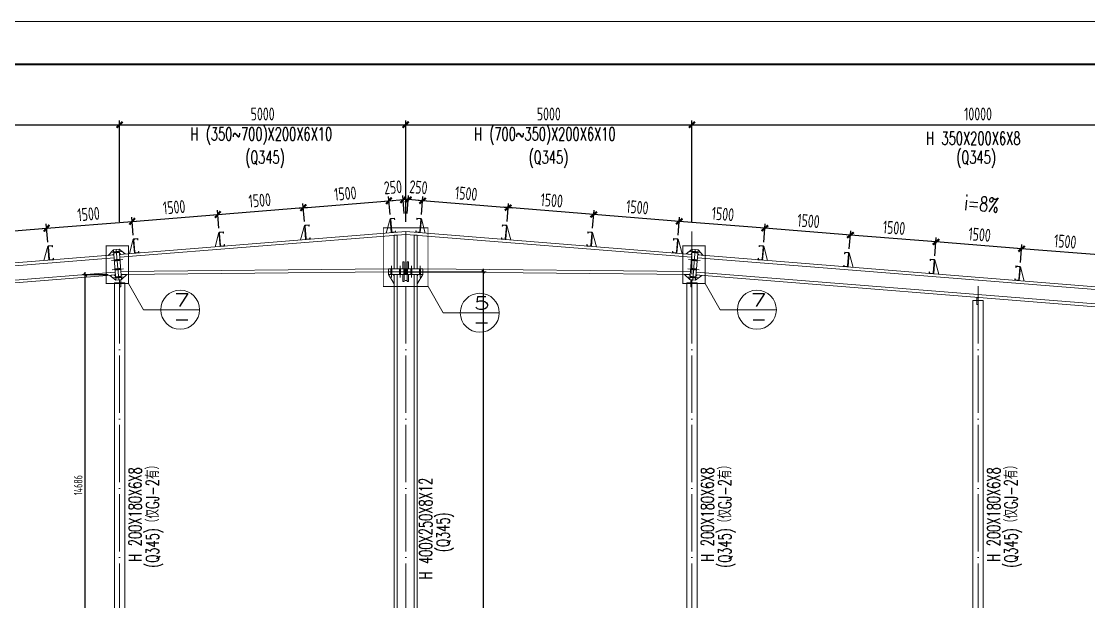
# Model space of a CAD drawing. Header units: millimetres. Extents: x 19781 to 898973, y -947928 to -267362.
# Drawn here: x 467785 to 505082, y -458204 to -437940 of the extents above; entities that cross this region are included whole.
import ezdxf

# ---------------------------------------------------------------- set-up
doc = ezdxf.new("R2010")
doc.units = ezdxf.units.MM
doc.header["$LTSCALE"] = 100
doc.header["$PDSIZE"] = -5
doc.linetypes.add('DOTE', pattern=[2.42, 2, -0.2, 0.02, -0.2])
doc.layers.get('0').update_dxf_attribs({"lineweight": 18})
doc.layers.get('Defpoints').update_dxf_attribs({"lineweight": 18})
for name, color, linetype, lineweight in [('11', 3, 'Continuous', 18), ('114', 2, 'Continuous', 18), ('14', 2, 'Continuous', 18), ('BORDER', 7, 'Continuous', 18), ('DIM', 3, 'Continuous', 18), ('DIM_IDEN', 3, 'Continuous', 18), ('DIM_SYMB', 3, 'Continuous', 18), ('DOTE', 1, 'DOTE', 18), ('J', 4, 'Continuous', 18), ('JC', 7, 'Continuous', 18), ('PUB_TEXT', 7, 'Continuous', 18)]:
    doc.layers.add(name, color=color, linetype=linetype, lineweight=lineweight)
doc.styles.add('_TCH_DIM', font='simplex.shx', dxfattribs={"bigfont": 'gbcbig.shx'})
doc.styles.add('_TCH_LABEL', font='complex.shx', dxfattribs={"bigfont": 'gbcbig.shx'})
doc.styles.add('HZ1', font='txt.shx', dxfattribs={"bigfont": 'hztxt.shx'})
doc.styles.add('TSSD_REIN', font='tssdeng.shx', dxfattribs={"width": 0.7, "bigfont": 'hztxt.shx'})
doc.dimstyles.new('TSSD_100_100', dxfattribs={"dimtxt": 300, "dimasz": 100, "dimexe": 100, "dimexo": 250, "dimgap": 100, "dimtad": 1, "dimdec": 0, "dimzin": 0, "dimdsep": 46, "dimtxsty": 'TSSD_REIN', "dimblk": 'ARCHTICK', "dimcen": 0, "dimdle": 100, "dimclrt": 7, "dimadec": 0, "dimazin": 0, "dimtfac": 1, "dimtdec": 0, "dimtix": 1, "dimtmove": 2, "dimatfit": 3, "dimfxl": 1, "dimtolj": 1, "dimtzin": 0, "dimarcsym": 0})

# ---------------------------------------------------------------- blocks, each defined once
blk = doc.blocks.new('_ArchTick_0')
at = {"color": 0, "linetype": 'ByBlock'}
blk.add_lwpolyline([(-0.71, -0.71, 0.5, 0.5, 0), (0.71, 0.71, 0.5, 0.5, 0)], format="xyseb", dxfattribs=at)
blk = doc.blocks.new('*X7')
at = {"layer": 'DIM', "color": 0, "lineweight": -2, "ltscale": 100, "transparency": 16777216}
for p, q in [((451067, -441549), (471367, -441549)), ((451217, -444937), (451217, -441399)), ((471217, -444937), (471217, -441399))]:
    blk.add_line(p, q, dxfattribs=at)
at = {"layer": 'DIM', "color": 0, "lineweight": -2, "ltscale": 100, "transparency": 16777216, "xscale": 150, "yscale": 150, "zscale": 150, "rotation": 180}
blk.add_blockref('_ArchTick_0', (451217, -441549), dxfattribs=at)
at = {"layer": 'DIM', "color": 0, "lineweight": -2, "ltscale": 100, "transparency": 16777216, "xscale": 150, "yscale": 150, "zscale": 150}
blk.add_blockref('_ArchTick_0', (471217, -441549), dxfattribs=at)
at = {"layer": 'DIM', "color": 7, "ltscale": 100, "transparency": 16777216, "insert": (461217, -441174), "char_height": 450, "width": 4095, "attachment_point": 5, "style": 'TSSD_REIN'}
blk.add_mtext('10000', dxfattribs=at)
blk = doc.blocks.new('_ARCHTICK')
at = {"color": 0, "linetype": 'ByBlock', "const_width": 0.5}
blk.add_lwpolyline([(-0.5, -0.5), (0.5, 0.5)], dxfattribs=at)
blk = doc.blocks.new('*X8')
at = {"layer": 'DIM', "color": 0, "lineweight": -2, "ltscale": 100, "transparency": 16777216}
for p, q in [((471067, -441549), (481367, -441549)), ((471217, -444937), (471217, -441399)), ((481217, -444937), (481217, -441399))]:
    blk.add_line(p, q, dxfattribs=at)
at = {"layer": 'DIM', "color": 0, "lineweight": -2, "ltscale": 100, "transparency": 16777216, "xscale": 150, "yscale": 150, "zscale": 150, "rotation": 180}
blk.add_blockref('_ArchTick_0', (471217, -441549), dxfattribs=at)
at = {"layer": 'DIM', "color": 0, "lineweight": -2, "ltscale": 100, "transparency": 16777216, "xscale": 150, "yscale": 150, "zscale": 150}
blk.add_blockref('_ArchTick_0', (481217, -441549), dxfattribs=at)
at = {"layer": 'DIM', "color": 7, "ltscale": 100, "transparency": 16777216, "insert": (476217, -441174), "char_height": 450, "width": 3330, "attachment_point": 5, "style": 'TSSD_REIN'}
blk.add_mtext('5000', dxfattribs=at)
blk = doc.blocks.new('*X9')
at = {"layer": 'DIM', "color": 0, "lineweight": -2, "ltscale": 100, "transparency": 16777216}
for p, q in [((481067, -441549), (491367, -441549)), ((481217, -444937), (481217, -441399)), ((491217, -444937), (491217, -441399))]:
    blk.add_line(p, q, dxfattribs=at)
at = {"layer": 'DIM', "color": 0, "lineweight": -2, "ltscale": 100, "transparency": 16777216, "xscale": 150, "yscale": 150, "zscale": 150, "rotation": 180}
blk.add_blockref('_ArchTick_0', (481217, -441549), dxfattribs=at)
at = {"layer": 'DIM', "color": 0, "lineweight": -2, "ltscale": 100, "transparency": 16777216, "xscale": 150, "yscale": 150, "zscale": 150}
blk.add_blockref('_ArchTick_0', (491217, -441549), dxfattribs=at)
at = {"layer": 'DIM', "color": 7, "ltscale": 100, "transparency": 16777216, "insert": (486217, -441174), "char_height": 450, "width": 3330, "attachment_point": 5, "style": 'TSSD_REIN'}
blk.add_mtext('5000', dxfattribs=at)
blk = doc.blocks.new('*X10')
at = {"layer": 'DIM', "color": 0, "lineweight": -2, "ltscale": 100, "transparency": 16777216}
for p, q in [((491067, -441549), (511367, -441549)), ((491217, -444937), (491217, -441399)), ((511217, -444937), (511217, -441399))]:
    blk.add_line(p, q, dxfattribs=at)
at = {"layer": 'DIM', "color": 0, "lineweight": -2, "ltscale": 100, "transparency": 16777216, "xscale": 150, "yscale": 150, "zscale": 150, "rotation": 180}
blk.add_blockref('_ArchTick_0', (491217, -441549), dxfattribs=at)
at = {"layer": 'DIM', "color": 0, "lineweight": -2, "ltscale": 100, "transparency": 16777216, "xscale": 150, "yscale": 150, "zscale": 150}
blk.add_blockref('_ArchTick_0', (511217, -441549), dxfattribs=at)
at = {"layer": 'DIM', "color": 7, "ltscale": 100, "transparency": 16777216, "insert": (501217, -441174), "char_height": 450, "width": 4095, "attachment_point": 5, "style": 'TSSD_REIN'}
blk.add_mtext('10000', dxfattribs=at)
blk = doc.blocks.new('A$C006D4F7D')
for p, q in [((54, 200), (0, 0)), ((54, 200), (58, 200)), ((70, 6), (54, 200)), ((74, 6), (58, 205))]:
    blk.add_line(p, q)
at = {"layer": 'J'}
blk.add_lwpolyline([(128, 24), (128, 30), (132, 31), (134, 11), (74, 6), (58, 205), (118, 210), (119, 190), (115, 190), (115, 196, 0.414214), (104, 205), (72, 202, 0.414214), (63, 192), (77, 20, 0.414214), (87, 11), (119, 14, 0.414214)], format="xyb", close=True, dxfattribs=at)
blk = doc.blocks.new('*X15')
at = {"layer": 'DIM', "color": 0, "lineweight": -2, "ltscale": 100, "transparency": 16777216}
for p, q in [((480480, -444219), (481278, -444155)), ((480668, -444689), (480618, -444057)), ((481167, -444649), (481116, -444017))]:
    blk.add_line(p, q, dxfattribs=at)
at = {"layer": 'DIM', "color": 0, "lineweight": -2, "ltscale": 100, "transparency": 16777216, "xscale": 150, "yscale": 150, "zscale": 150}
for p, rotation in [((480630, -444207), 184.5739198699691), ((481128, -444167), 4.573919869969103)]:
    blk.add_blockref('_ArchTick_0', p, dxfattribs=dict(at, rotation=rotation))
at = {"layer": 'DIM', "color": 7, "ltscale": 100, "transparency": 16777216, "insert": (480771, -443735), "char_height": 450, "width": 2430, "attachment_point": 5, "rotation": 4.5739, "style": 'TSSD_REIN'}
blk.add_mtext('250', dxfattribs=at)
blk = doc.blocks.new('*X16')
at = {"layer": 'DIM', "color": 0, "lineweight": -2, "ltscale": 100, "transparency": 16777216}
for p, q in [((477490, -444458), (480779, -444195)), ((480668, -444689), (480618, -444057)), ((477678, -444928), (477627, -444297))]:
    blk.add_line(p, q, dxfattribs=at)
at = {"layer": 'DIM', "color": 0, "lineweight": -2, "ltscale": 100, "transparency": 16777216, "xscale": 150, "yscale": 150, "zscale": 150}
for p, rotation in [((480630, -444207), 4.573919869966801), ((477639, -444446), 184.5739198699668)]:
    blk.add_blockref('_ArchTick_0', p, dxfattribs=dict(at, rotation=rotation))
at = {"layer": 'DIM', "color": 7, "ltscale": 100, "transparency": 16777216, "insert": (479105, -443953), "char_height": 450, "width": 3195, "attachment_point": 5, "rotation": 4.5739, "style": 'TSSD_REIN'}
blk.add_mtext('1500', dxfattribs=at)
blk = doc.blocks.new('*X17')
at = {"layer": 'DIM', "color": 0, "lineweight": -2, "ltscale": 100, "transparency": 16777216}
for p, q in [((474499, -444697), (477789, -444434)), ((474687, -445167), (474637, -444536)), ((477678, -444928), (477627, -444297))]:
    blk.add_line(p, q, dxfattribs=at)
at = {"layer": 'DIM', "color": 0, "lineweight": -2, "ltscale": 100, "transparency": 16777216, "xscale": 150, "yscale": 150, "zscale": 150}
for p, rotation in [((474649, -444685), 184.5739198699674), ((477639, -444446), 4.573919869967372)]:
    blk.add_blockref('_ArchTick_0', p, dxfattribs=dict(at, rotation=rotation))
at = {"layer": 'DIM', "color": 7, "ltscale": 100, "transparency": 16777216, "insert": (476114, -444192), "char_height": 450, "width": 3195, "attachment_point": 5, "rotation": 4.5739, "style": 'TSSD_REIN'}
blk.add_mtext('1500', dxfattribs=at)
blk = doc.blocks.new('*X18')
at = {"layer": 'DIM', "color": 0, "lineweight": -2, "ltscale": 100, "transparency": 16777216}
for p, q in [((474687, -445167), (474637, -444536)), ((471509, -444937), (474798, -444673)), ((471697, -445406), (471646, -444775))]:
    blk.add_line(p, q, dxfattribs=at)
at = {"layer": 'DIM', "color": 0, "lineweight": -2, "ltscale": 100, "transparency": 16777216, "xscale": 150, "yscale": 150, "zscale": 150}
for p, rotation in [((474649, -444685), 4.573919869965019), ((471658, -444925), 184.573919869965)]:
    blk.add_blockref('_ArchTick_0', p, dxfattribs=dict(at, rotation=rotation))
at = {"layer": 'DIM', "color": 7, "ltscale": 100, "transparency": 16777216, "insert": (473124, -444431), "char_height": 450, "width": 3195, "attachment_point": 5, "rotation": 4.5739, "style": 'TSSD_REIN'}
blk.add_mtext('1500', dxfattribs=at)
blk = doc.blocks.new('*X19')
at = {"layer": 'DIM', "color": 0, "lineweight": -2, "ltscale": 100, "transparency": 16777216}
for p, q in [((468518, -445176), (471808, -444913)), ((471697, -445406), (471646, -444775)), ((468707, -445646), (468656, -445014))]:
    blk.add_line(p, q, dxfattribs=at)
at = {"layer": 'DIM', "color": 0, "lineweight": -2, "ltscale": 100, "transparency": 16777216, "xscale": 150, "yscale": 150, "zscale": 150}
for p, rotation in [((471658, -444925), 4.573919869966304), ((468668, -445164), 184.5739198699663)]:
    blk.add_blockref('_ArchTick_0', p, dxfattribs=dict(at, rotation=rotation))
at = {"layer": 'DIM', "color": 7, "ltscale": 100, "transparency": 16777216, "insert": (470133, -444670), "char_height": 450, "width": 3195, "attachment_point": 5, "rotation": 4.5739, "style": 'TSSD_REIN'}
blk.add_mtext('1500', dxfattribs=at)
blk = doc.blocks.new('*X20')
at = {"layer": 'DIM', "color": 0, "lineweight": -2, "ltscale": 100, "transparency": 16777216}
for p, q in [((465528, -445415), (468818, -445152)), ((465716, -445885), (465666, -445254)), ((468707, -445646), (468656, -445014))]:
    blk.add_line(p, q, dxfattribs=at)
at = {"layer": 'DIM', "color": 0, "lineweight": -2, "ltscale": 100, "transparency": 16777216, "xscale": 150, "yscale": 150, "zscale": 150}
for p, rotation in [((465678, -445403), 184.5739198699662), ((468668, -445164), 4.573919869966227)]:
    blk.add_blockref('_ArchTick_0', p, dxfattribs=dict(at, rotation=rotation))
at = {"layer": 'DIM', "color": 7, "ltscale": 100, "transparency": 16777216, "insert": (467143, -444910), "char_height": 450, "width": 3195, "attachment_point": 5, "rotation": 4.5739, "style": 'TSSD_REIN'}
blk.add_mtext('1500', dxfattribs=at)
blk = doc.blocks.new('*X29')
at = {"layer": 'DIM', "color": 0, "lineweight": -2, "ltscale": 100, "transparency": 16777216}
for p, q in [((481954, -444219), (481157, -444155)), ((481268, -444649), (481318, -444017)), ((481766, -444689), (481817, -444057))]:
    blk.add_line(p, q, dxfattribs=at)
at = {"layer": 'DIM', "color": 0, "lineweight": -2, "ltscale": 100, "transparency": 16777216, "xscale": 150, "yscale": 150, "zscale": 150}
for p, rotation in [((481306, -444167), 175.4260801300309), ((481805, -444207), 355.4260801300309)]:
    blk.add_blockref('_ArchTick_0', p, dxfattribs=dict(at, rotation=rotation))
at = {"layer": 'DIM', "color": 7, "ltscale": 100, "transparency": 16777216, "insert": (481663, -443735), "char_height": 450, "width": 2430, "attachment_point": 5, "rotation": 355.4261, "style": 'TSSD_REIN'}
blk.add_mtext('250', dxfattribs=at)
blk = doc.blocks.new('*X30')
at = {"layer": 'DIM', "color": 0, "lineweight": -2, "ltscale": 100, "transparency": 16777216}
for p, q in [((484945, -444458), (481655, -444195)), ((481766, -444689), (481817, -444057)), ((484757, -444928), (484807, -444297))]:
    blk.add_line(p, q, dxfattribs=at)
at = {"layer": 'DIM', "color": 0, "lineweight": -2, "ltscale": 100, "transparency": 16777216, "xscale": 150, "yscale": 150, "zscale": 150}
for p, rotation in [((481805, -444207), 175.4260801300332), ((484795, -444446), 355.4260801300332)]:
    blk.add_blockref('_ArchTick_0', p, dxfattribs=dict(at, rotation=rotation))
at = {"layer": 'DIM', "color": 7, "ltscale": 100, "transparency": 16777216, "insert": (483330, -443953), "char_height": 450, "width": 3195, "attachment_point": 5, "rotation": 355.4261, "style": 'TSSD_REIN'}
blk.add_mtext('1500', dxfattribs=at)
blk = doc.blocks.new('*X31')
at = {"layer": 'DIM', "color": 0, "lineweight": -2, "ltscale": 100, "transparency": 16777216}
for p, q in [((487935, -444697), (484646, -444434)), ((484757, -444928), (484807, -444297)), ((487747, -445167), (487797, -444536))]:
    blk.add_line(p, q, dxfattribs=at)
at = {"layer": 'DIM', "color": 0, "lineweight": -2, "ltscale": 100, "transparency": 16777216, "xscale": 150, "yscale": 150, "zscale": 150}
for p, rotation in [((484795, -444446), 175.4260801300326), ((487786, -444685), 355.4260801300326)]:
    blk.add_blockref('_ArchTick_0', p, dxfattribs=dict(at, rotation=rotation))
at = {"layer": 'DIM', "color": 7, "ltscale": 100, "transparency": 16777216, "insert": (486320, -444192), "char_height": 450, "width": 3195, "attachment_point": 5, "rotation": 355.4261, "style": 'TSSD_REIN'}
blk.add_mtext('1500', dxfattribs=at)
blk = doc.blocks.new('*X32')
at = {"layer": 'DIM', "color": 0, "lineweight": -2, "ltscale": 100, "transparency": 16777216}
for p, q in [((487747, -445167), (487797, -444536)), ((490925, -444937), (487636, -444673)), ((490737, -445406), (490788, -444775))]:
    blk.add_line(p, q, dxfattribs=at)
at = {"layer": 'DIM', "color": 0, "lineweight": -2, "ltscale": 100, "transparency": 16777216, "xscale": 150, "yscale": 150, "zscale": 150}
for p, rotation in [((487786, -444685), 175.426080130035), ((490776, -444925), 355.426080130035)]:
    blk.add_blockref('_ArchTick_0', p, dxfattribs=dict(at, rotation=rotation))
at = {"layer": 'DIM', "color": 7, "ltscale": 100, "transparency": 16777216, "insert": (489311, -444431), "char_height": 450, "width": 3195, "attachment_point": 5, "rotation": 355.4261, "style": 'TSSD_REIN'}
blk.add_mtext('1500', dxfattribs=at)
blk = doc.blocks.new('*X33')
at = {"layer": 'DIM', "color": 0, "lineweight": -2, "ltscale": 100, "transparency": 16777216}
for p, q in [((493916, -445176), (490626, -444913)), ((490737, -445406), (490788, -444775)), ((493728, -445646), (493778, -445014))]:
    blk.add_line(p, q, dxfattribs=at)
at = {"layer": 'DIM', "color": 0, "lineweight": -2, "ltscale": 100, "transparency": 16777216, "xscale": 150, "yscale": 150, "zscale": 150}
for p, rotation in [((490776, -444925), 175.4260801300337), ((493766, -445164), 355.4260801300337)]:
    blk.add_blockref('_ArchTick_0', p, dxfattribs=dict(at, rotation=rotation))
at = {"layer": 'DIM', "color": 7, "ltscale": 100, "transparency": 16777216, "insert": (492301, -444670), "char_height": 450, "width": 3195, "attachment_point": 5, "rotation": 355.4261, "style": 'TSSD_REIN'}
blk.add_mtext('1500', dxfattribs=at)
blk = doc.blocks.new('*X34')
at = {"layer": 'DIM', "color": 0, "lineweight": -2, "ltscale": 100, "transparency": 16777216}
for p, q in [((496906, -445415), (493617, -445152)), ((493728, -445646), (493778, -445014)), ((496718, -445885), (496769, -445254))]:
    blk.add_line(p, q, dxfattribs=at)
at = {"layer": 'DIM', "color": 0, "lineweight": -2, "ltscale": 100, "transparency": 16777216, "xscale": 150, "yscale": 150, "zscale": 150}
for p, rotation in [((493766, -445164), 175.4260801300338), ((496757, -445403), 355.4260801300338)]:
    blk.add_blockref('_ArchTick_0', p, dxfattribs=dict(at, rotation=rotation))
at = {"layer": 'DIM', "color": 7, "ltscale": 100, "transparency": 16777216, "insert": (495292, -444910), "char_height": 450, "width": 3195, "attachment_point": 5, "rotation": 355.4261, "style": 'TSSD_REIN'}
blk.add_mtext('1500', dxfattribs=at)
blk = doc.blocks.new('*X35')
at = {"layer": 'DIM', "color": 0, "lineweight": -2, "ltscale": 100, "transparency": 16777216}
for p, q in [((496718, -445885), (496769, -445254)), ((499897, -445654), (496607, -445391)), ((499709, -446124), (499759, -445493))]:
    blk.add_line(p, q, dxfattribs=at)
at = {"layer": 'DIM', "color": 0, "lineweight": -2, "ltscale": 100, "transparency": 16777216, "xscale": 150, "yscale": 150, "zscale": 150}
for p, rotation in [((496757, -445403), 175.4260801300337), ((499747, -445642), 355.4260801300337)]:
    blk.add_blockref('_ArchTick_0', p, dxfattribs=dict(at, rotation=rotation))
at = {"layer": 'DIM', "color": 7, "ltscale": 100, "transparency": 16777216, "insert": (498282, -445149), "char_height": 450, "width": 3195, "attachment_point": 5, "rotation": 355.4261, "style": 'TSSD_REIN'}
blk.add_mtext('1500', dxfattribs=at)
blk = doc.blocks.new('*X36')
at = {"layer": 'DIM', "color": 0, "lineweight": -2, "ltscale": 100, "transparency": 16777216}
for p, q in [((502887, -445893), (499598, -445630)), ((499709, -446124), (499759, -445493)), ((502699, -446363), (502750, -445732))]:
    blk.add_line(p, q, dxfattribs=at)
at = {"layer": 'DIM', "color": 0, "lineweight": -2, "ltscale": 100, "transparency": 16777216, "xscale": 150, "yscale": 150, "zscale": 150}
for p, rotation in [((499747, -445642), 175.4260801300338), ((502738, -445882), 355.4260801300338)]:
    blk.add_blockref('_ArchTick_0', p, dxfattribs=dict(at, rotation=rotation))
at = {"layer": 'DIM', "color": 7, "ltscale": 100, "transparency": 16777216, "insert": (501272, -445388), "char_height": 450, "width": 3195, "attachment_point": 5, "rotation": 355.4261, "style": 'TSSD_REIN'}
blk.add_mtext('1500', dxfattribs=at)
blk = doc.blocks.new('*X37')
at = {"layer": 'DIM', "color": 0, "lineweight": -2, "ltscale": 100, "transparency": 16777216}
for p, q in [((505878, -446133), (502588, -445870)), ((502699, -446363), (502750, -445732)), ((505690, -446603), (505740, -445971))]:
    blk.add_line(p, q, dxfattribs=at)
at = {"layer": 'DIM', "color": 0, "lineweight": -2, "ltscale": 100, "transparency": 16777216, "xscale": 150, "yscale": 150, "zscale": 150}
for p, rotation in [((502738, -445882), 175.4260801300339), ((505728, -446121), 355.4260801300339)]:
    blk.add_blockref('_ArchTick_0', p, dxfattribs=dict(at, rotation=rotation))
at = {"layer": 'DIM', "color": 7, "ltscale": 100, "transparency": 16777216, "insert": (504263, -445627), "char_height": 450, "width": 3195, "attachment_point": 5, "rotation": 355.4261, "style": 'TSSD_REIN'}
blk.add_mtext('1500', dxfattribs=at)
blk = doc.blocks.new('*D1956')
at = {"layer": 'Defpoints', "color": 0, "ltscale": 100, "transparency": 16777216}
for p in [(480917, -446682), (481217, -472480), (483928, -472480)]:
    blk.add_point(p, dxfattribs=at)
at = {"layer": 'DIM', "color": 0, "linetype": 'Continuous', "lineweight": -2, "ltscale": 100, "transparency": 16777216}
for p, q in [((481167, -446682), (484028, -446682)), ((483928, -446582), (483928, -472580)), ((481467, -472480), (484028, -472480))]:
    blk.add_line(p, q, dxfattribs=at)
at = {"layer": 'DIM', "color": 0, "lineweight": -2, "ltscale": 100, "transparency": 16777216, "xscale": 100, "yscale": 100, "zscale": 100}
for p, rotation in [((483928, -446682), 90), ((483928, -472480), 270)]:
    blk.add_blockref('_ARCHTICK', p, dxfattribs=dict(at, rotation=rotation))
at = {"layer": 'DIM', "color": 7, "ltscale": 100, "transparency": 16777216, "insert": (483678, -459581), "char_height": 300, "attachment_point": 5, "rotation": 90, "style": 'TSSD_REIN'}
blk.add_mtext('\\A1;25797', dxfattribs=at)
blk = doc.blocks.new('*D1960')
at = {"layer": 'Defpoints', "color": 0, "ltscale": 100, "transparency": 16777216}
for p in [(470020, -446793), (471074, -446793), (471217, -461480)]:
    blk.add_point(p, dxfattribs=at)
at = {"layer": 'JC', "color": 0, "linetype": 'Continuous', "lineweight": -2, "ltscale": 100, "transparency": 16777216}
for p, q in [((470824, -446793), (469920, -446793)), ((470020, -461580), (470020, -446693)), ((470967, -461480), (469920, -461480))]:
    blk.add_line(p, q, dxfattribs=at)
at = {"layer": 'JC', "color": 0, "lineweight": -2, "ltscale": 100, "transparency": 16777216, "xscale": 100, "yscale": 100, "zscale": 100}
for p, rotation in [((470020, -446793), 90), ((470020, -461480), 270)]:
    blk.add_blockref('_ARCHTICK', p, dxfattribs=dict(at, rotation=rotation))
at = {"layer": 'JC', "color": 7, "ltscale": 100, "transparency": 16777216, "insert": (469770, -454136), "char_height": 300, "attachment_point": 5, "rotation": 90, "style": 'TSSD_REIN'}
blk.add_mtext('\\A1;14686', dxfattribs=at)

msp = doc.modelspace()

# ---------------------------------------------------------------- linework, layer by layer
at = {"layer": '11'}
for p, q in [((471217.2, -446079.53), (481217.21, -445279.53)), ((481217.21, -445279.53), (491217.21, -446079.53)), ((471225.18, -446179.21), (481217.21, -445379.85)), ((481217.21, -445379.85), (491209.23, -446179.21)), ((451416.57, -447663.58), (471017.84, -446095.47)), ((451424.54, -447763.26), (471025.81, -446195.16)), ((491408.6, -446195.16), (511009.86, -447763.26)), ((491416.57, -446095.47), (511017.82, -447663.58)), ((451464.42, -448261.67), (471065.69, -446693.57)), ((451472.39, -448361.35), (471073.66, -446793.25)), ((471265.03, -446677.37), (480617.21, -446582.3)), ((471273.03, -446777.3), (480617.21, -446682.3)), ((480817.21, -461479.53), (480817.21, -446782.3)), ((480817.21, -446782.3), (480917.21, -446782.3)), ((480917.21, -461479.53), (480917.21, -446782.3)), ((481517.21, -461479.53), (481517.21, -446782.3)), ((481517.21, -446782.3), (481617.21, -446782.3)), ((481617.21, -461479.53), (481617.21, -446782.3)), ((481817.21, -446582.3), (491169.38, -446677.37)), ((481817.21, -446682.3), (491161.38, -446777.3)), ((491360.74, -446793.24), (510962.03, -448361.35)), ((491368.72, -446693.56), (510970, -448261.67))]:
    msp.add_line(p, q, dxfattribs=at)
for points in [[(471037.21, -447071.53), (471397.21, -447071.53), (471397.21, -461439.53), (471037.21, -461439.53)], [(471257.21, -446971.53), (471257.21, -447205.53), (471217.21, -447205.53), (471217.21, -446971.53)], [(491397.21, -447071.53), (491037.21, -447071.53), (491037.21, -461439.53), (491397.21, -461439.53)], [(491177.21, -446971.53), (491177.21, -447205.53), (491217.21, -447205.53), (491217.21, -446971.53)], [(501397.21, -447689.53), (501037.21, -447689.53), (501037.21, -461439.53), (501397.21, -461439.53)], [(501177.21, -447589.53), (501177.21, -447823.53), (501217.21, -447823.53), (501217.21, -447589.53)]]:
    msp.add_lwpolyline(points, close=True, dxfattribs=at)
at = {"layer": '114', "color": 2, "linetype": 'ByBlock'}
for p, q in [((470910.98, -446013.74), (471309.7, -445981.84)), ((491124.7, -445981.84), (491523.42, -446013.74)), ((470933.31, -446292.85), (471332.04, -446260.95)), ((491102.37, -446260.95), (491501.1, -446292.85)), ((470958.83, -446611.83), (471357.55, -446579.93)), ((480717.21, -446882.3), (480717.21, -446482.3)), ((481017.21, -446882.3), (481017.21, -446482.3)), ((481167.21, -446882.3), (481167.21, -446482.3)), ((481267.21, -446882.3), (481267.21, -446482.3)), ((481417.21, -446882.3), (481417.21, -446482.3)), ((481717.21, -446882.3), (481717.21, -446482.3)), ((491076.87, -446579.68), (491475.59, -446611.59)), ((470981.16, -446890.94), (471379.88, -446859.04)), ((491054.52, -446859.04), (491453.24, -446890.94))]:
    msp.add_line(p, q, dxfattribs=at)
at = {"layer": '114', "color": 1}
for points in [[(471010.66, -446005.76, 70, 70, 0), (471210.02, -445989.81, 70, 70, 0)], [(491224.38, -445989.81, 70, 70, 0), (491423.75, -446005.76, 70, 70, 0)], [(471032.99, -446284.87, 70, 70, 0), (471232.36, -446268.92, 70, 70, 0)], [(491202.05, -446268.93, 70, 70, 0), (491401.42, -446284.88, 70, 70, 0)], [(471058.51, -446603.85, 70, 70, 0), (471257.87, -446587.91, 70, 70, 0)], [(480717.21, -446782.3, 70, 70, 0), (480717.21, -446582.3, 70, 70, 0)], [(481017.21, -446782.3, 70, 70, 0), (481017.21, -446582.3, 70, 70, 0)], [(481167.21, -446782.3, 70, 70, 0), (481167.21, -446582.3, 70, 70, 0)], [(481267.21, -446782.3, 70, 70, 0), (481267.21, -446582.3, 70, 70, 0)], [(481417.21, -446782.3, 70, 70, 0), (481417.21, -446582.3, 70, 70, 0)], [(481717.21, -446782.3, 70, 70, 0), (481717.21, -446582.3, 70, 70, 0)], [(491176.55, -446587.66, 70, 70, 0), (491375.91, -446603.61, 70, 70, 0)], [(471080.84, -446882.96, 70, 70, 0), (471280.2, -446867.01, 70, 70, 0)], [(491154.2, -446867.02, 70, 70, 0), (491353.57, -446882.97, 70, 70, 0)]]:
    msp.add_lwpolyline(points, format="xyseb", dxfattribs=at)
at = {"layer": '14'}
for p, q in [((480817.21, -445411.85), (480917.21, -445403.85)), ((480817.21, -446582.3), (480817.21, -445411.85)), ((480917.21, -445403.85), (480917.21, -446582.3)), ((481517.21, -446582.3), (481517.21, -445403.85)), ((481517.21, -445403.85), (481617.21, -445411.85)), ((481617.21, -445411.85), (481617.21, -446582.3)), ((470818.47, -446111.42), (471003.48, -445916.05)), ((471014.65, -446055.6), (470977.97, -446098.66)), ((471003.48, -445916.05), (471103.17, -445908.08)), ((471088.02, -446972.68), (471003.48, -445916.05)), ((471003.48, -445916.05), (471014.65, -446055.6)), ((471103.17, -445908.08), (471202.85, -445900.1)), ((471103.17, -445908.08), (471187.7, -446964.7)), ((471187.7, -446964.7), (471103.17, -445908.08)), ((471202.85, -445900.1), (471287.38, -446956.73)), ((471214.01, -446039.65), (471202.85, -445900.1)), ((471202.85, -445900.1), (471416.56, -446063.58)), ((471257.08, -446076.34), (471214.01, -446039.65)), ((471416.56, -446063.58), (471257.08, -446076.34)), ((491017.84, -446063.58), (491231.56, -445900.1)), ((491177.33, -446076.34), (491017.84, -446063.58)), ((491147.02, -446956.73), (491231.56, -445900.1)), ((491220.4, -446039.65), (491177.33, -446076.34)), ((491231.56, -445900.1), (491220.4, -446039.65)), ((491231.56, -445900.1), (491331.24, -445908.08)), ((491331.24, -445908.08), (491246.7, -446964.7)), ((491246.7, -446964.7), (491331.24, -445908.08)), ((491331.24, -445908.08), (491430.92, -445916.05)), ((491430.92, -445916.05), (491346.38, -446972.68)), ((491419.76, -446055.6), (491430.92, -445916.05)), ((491456.44, -446098.66), (491419.76, -446055.6)), ((491430.92, -445916.05), (491615.93, -446111.42)), ((470977.97, -446098.66), (470818.47, -446111.42)), ((481167.21, -446342.3), (481117.21, -446342.3)), ((481117.21, -446342.3), (481117.21, -446582.3)), ((481167.21, -446582.3), (481167.21, -446342.3)), ((481267.21, -446582.3), (481267.21, -446342.3)), ((481267.21, -446342.3), (481317.21, -446342.3)), ((481317.21, -446342.3), (481317.21, -446582.3)), ((491615.93, -446111.42), (491456.44, -446098.66)), ((470874.3, -446809.2), (471033.79, -446796.44)), ((471088.02, -446972.68), (470874.3, -446809.2)), ((471033.79, -446796.44), (471076.85, -446833.12)), ((471276.21, -446817.17), (471313.02, -446776.89)), ((471287.38, -446956.72), (471276.21, -446817.17)), ((471473.02, -446775.26), (471287.38, -446956.72)), ((471313.02, -446776.89), (471473.02, -446775.26)), ((480617.21, -446582.3), (481817.21, -446582.3)), ((480617.21, -446682.3), (480617.21, -446582.3)), ((481817.21, -446682.3), (480617.21, -446682.3)), ((480617.21, -446682.3), (481817.21, -446682.3)), ((480617.21, -446782.3), (480617.21, -446682.3)), ((481817.21, -446782.3), (480617.21, -446782.3)), ((480817.21, -447102.3), (480617.21, -446782.3)), ((480617.21, -446782.3), (480777.21, -446782.3)), ((480777.21, -446782.3), (480817.21, -446822.3)), ((480917.21, -446582.3), (480817.21, -446582.3)), ((480817.21, -446822.3), (480817.21, -447102.3)), ((481117.21, -446582.3), (481167.21, -446582.3)), ((481117.21, -447022.3), (481117.21, -446782.3)), ((481117.21, -446782.3), (481167.21, -446782.3)), ((481167.21, -446782.3), (481167.21, -447022.3)), ((481317.21, -446582.3), (481267.21, -446582.3)), ((481267.21, -446782.3), (481267.21, -447022.3)), ((481317.21, -446782.3), (481267.21, -446782.3)), ((481317.21, -447022.3), (481317.21, -446782.3)), ((481617.21, -446582.3), (481517.21, -446582.3)), ((481817.21, -446782.3), (481617.21, -447102.3)), ((481617.21, -446822.3), (481657.21, -446782.3)), ((481617.21, -447102.3), (481617.21, -446822.3)), ((481657.21, -446782.3), (481817.21, -446782.3)), ((481817.21, -446582.3), (481817.21, -446682.3)), ((481817.21, -446682.3), (481817.21, -446782.3)), ((491147.02, -446956.73), (490961.39, -446775.27)), ((490961.39, -446775.27), (491121.38, -446776.9)), ((491121.38, -446776.9), (491158.19, -446817.18)), ((491158.19, -446817.18), (491147.02, -446956.73)), ((491560.1, -446809.2), (491346.39, -446972.67)), ((491357.55, -446833.12), (491400.61, -446796.43)), ((491400.61, -446796.43), (491560.1, -446809.2)), ((471076.85, -446833.12), (471088.02, -446972.68)), ((471187.7, -446964.7), (471088.02, -446972.68)), ((471287.38, -446956.73), (471187.7, -446964.7)), ((481167.21, -447022.3), (481117.21, -447022.3)), ((481267.21, -447022.3), (481317.21, -447022.3)), ((491246.7, -446964.7), (491147.02, -446956.73)), ((491346.38, -446972.68), (491246.7, -446964.7)), ((491346.39, -446972.67), (491357.55, -446833.12))]:
    msp.add_line(p, q, dxfattribs=at)
at = {"layer": 'BORDER'}
msp.add_lwpolyline([(431826, -500940), (431826, -437940), (565476, -437940), (565476, -500940)], close=True, dxfattribs=at)
msp.add_lwpolyline([(435576, -499440, 75, 75, 0), (435576, -439440, 75, 75, 0), (563976, -439440, 75, 75, 0), (563976, -499440, 75, 75, 0)], format="xyseb", close=True, dxfattribs=at)
at = {"layer": 'DIM_IDEN'}
for p, q in [((472057.93, -448010.61), (471526.69, -447091.53)), ((492210.93, -448010.61), (491679.69, -447091.53)), ((482528.69, -448117.61), (481997.45, -447198.53)), ((474015.78, -448010.61), (472057.93, -448010.61)), ((484486.54, -448117.61), (482528.69, -448117.61)), ((494168.78, -448010.61), (492210.93, -448010.61))]:
    msp.add_line(p, q, dxfattribs=at)
for centre in [(473334.87, -448010.61), (483805.63, -448117.61), (493487.87, -448010.61)]:
    msp.add_circle(centre, 680.91, dxfattribs=at)
at = {"layer": 'DIM_SYMB'}
msp.add_lwpolyline([(500304.96, -444655.48, 0, 0, 0), (502290.81, -444813.08, 140.08, 0, 0), (502814.46, -444854.64, 0, 0, 0)], format="xyseb", dxfattribs=at)
at = {"layer": 'DOTE', "linetype": 'DOTE', "ltscale": 10}
for p, q in [((481217.21, -473387.53), (481217.21, -445279.53)), ((491217.21, -473387.53), (491217.21, -445279.53)), ((471217.21, -473387.53), (471217.21, -446879.53)), ((501217.21, -473387.53), (501217.21, -446879.53))]:
    msp.add_line(p, q, dxfattribs=at)
at = {"layer": 'PUB_TEXT'}
for points in [[(481997.45, -447198.53, 30, 30, 0), (480436.97, -447198.53, 30, 30, 0), (480436.97, -445150.84, 30, 30, 0), (481997.45, -445150.84, 30, 30, 0)], [(471526.69, -447091.53, 30, 30, 0), (470747.21, -447091.53, 30, 30, 0), (470747.21, -445779.84, 30, 30, 0), (471526.69, -445779.84, 30, 30, 0)], [(491679.69, -447091.53, 30, 30, 0), (490900.21, -447091.53, 30, 30, 0), (490900.21, -445779.84, 30, 30, 0), (491679.69, -445779.84, 30, 30, 0)]]:
    msp.add_lwpolyline(points, format="xyseb", close=True, dxfattribs=at)

# ---------------------------------------------------------------- block references
at = {"linetype": 'Continuous'}
for p, xscale, yscale, zscale, rotation in [((480533.87, -445334.19), 2.507021293968138, 2.507021293968138, 2.507021293968138, 359.999998609852), ((481900.55, -445334.19), -2.507021293975414, 2.507021294208243, 2.507021293911778, 1.390147996715996e-06), ((474552.98, -445812.66), 2.507021293968138, 2.507021293968138, 2.507021293968138, 359.999998609852), ((477543.42, -445573.43), 2.507021293968138, 2.507021293968138, 2.507021293968138, 359.999998609852), ((484890.99, -445573.43), -2.507021293975414, 2.507021294208243, 2.507021293911778, 1.390147996715996e-06), ((487881.44, -445812.66), -2.507021293975414, 2.507021294208243, 2.507021293911778, 1.390147996715996e-06), ((471562.53, -446051.9), 2.507021293968138, 2.507021293968138, 2.507021293968138, 359.999998609852), ((490871.89, -446051.9), -2.507021293975414, 2.507021294208243, 2.507021293911778, 1.390147996715996e-06), ((468572.09, -446291.14), 2.507021293968138, 2.507021293968138, 2.507021293968138, 359.999998609852), ((493862.33, -446291.14), -2.507021293975414, 2.507021294208243, 2.507021293911778, 1.390147996715996e-06), ((496852.78, -446530.37), -2.507021293975414, 2.507021294208243, 2.507021293911778, 1.390147996715996e-06), ((499843.22, -446769.61), -2.507021293975414, 2.507021294208243, 2.507021293911778, 1.390147996715996e-06), ((502833.67, -447008.84), -2.507021293975414, 2.507021294208243, 2.507021293911778, 1.390147996715996e-06)]:
    msp.add_blockref('A$C006D4F7D', p, dxfattribs=dict(at, xscale=xscale, yscale=yscale, zscale=zscale, rotation=rotation))

# ---------------------------------------------------------------- texts
at = {"style": 'HZ1', "width": 0.65}
for p in [(475610.6, -442908.72), (485516.6, -442908.72), (500460.6, -442908.72)]:
    msp.add_text('(Q345)', height=450, dxfattribs=at).set_placement(p)
for s, p in [('(Q345)（仅GJ-2有）', (472592.76, -457017.95)), ('(Q345)（仅GJ-2有）', (492592.76, -457017.95)), ('(Q345)（仅GJ-2有）', (502592.76, -457017.95)), ('(Q345)', (482748.76, -456466.95))]:
    msp.add_text(s, height=450, rotation=90, dxfattribs=at).set_placement(p)
at = {"char_height": 450, "attachment_point": 7, "style": 'HZ1'}
for s, insert, width in [('{\\W0.65;H (350~700)X200X6X10}', (473696.21, -442247.87), 5735.0893), ('{\\W0.65;H (700~350)X200X6X10}', (483602.21, -442247.87), 5735.0893), ('{\\W0.65;H 350X200X6X8}', (499404.21, -442247.87), 3980.0893)]:
    msp.add_mtext(s, dxfattribs=dict(at, insert=insert, width=width))
at = {"char_height": 450, "attachment_point": 7, "rotation": 90, "style": 'HZ1'}
for s, insert, width in [('{\\W0.65;H 200X180X6X8}', (471985.71, -456805.03), 3948.75), ('{\\W0.65;H 200X180X6X8}', (491985.71, -456805.02), 3948.75), ('{\\W0.65;H 200X180X6X8}', (501985.71, -456805.03), 3948.75), ('{\\W0.65;H 400X250X8X12}', (482141.71, -457425.03), 4230.8036)]:
    msp.add_mtext(s, dxfattribs=dict(at, insert=insert, width=width))
at = {"layer": 'PUB_TEXT', "style": '_TCH_DIM', "width": 0.705882}
msp.add_text('i=8%', height=510.281, rotation=355.462227, dxfattribs=at).set_placement((500721.52, -444522.86))
at = {"layer": 'PUB_TEXT', "style": '_TCH_LABEL'}
for s, width, p in [('7', 1.5, (473111.41, -447896.3)), ('5', 1.5, (483582.17, -448003.3)), ('7', 1.5, (493264.41, -447896.3)), ('-', 1.16667, (473111.41, -448555.35)), ('-', 1.16667, (483582.17, -448662.35)), ('-', 1.16667, (493264.41, -448555.35))]:
    msp.add_text(s, height=446.93, dxfattribs=dict(at, width=width)).set_placement(p)

# ---------------------------------------------------------------- dimensions: what is measured, and where the dimension line sits
at = {"layer": 'DIM', "ltscale": 100}
for base, p1, p2, angle, text, picture, middle in [((471217.21, -441548.88), (451217.21, -445312.31), (471217.21, -445312.31), 0, '10000', '*X7', (461217.21, -441173.88)), ((477639.35, -444446.1), (474717.35, -445540.94), (477707.8, -445301.71), 4.57392, '1500', '*X17', (476114.22, -444191.91)), ((480629.79, -444206.86), (477707.8, -445301.71), (480698.24, -445062.47), 4.57392, '1500', '*X16', (479104.67, -443952.67)), ((481804.62, -444206.86), (484726.62, -445301.71), (481736.17, -445062.47), 175.42608, '1500', '*X30', (483329.75, -443952.67)), ((484795.07, -444446.1), (487717.06, -445540.94), (484726.62, -445301.71), 175.42608, '1500', '*X31', (486320.2, -444191.91)), ((474648.9, -444685.33), (471726.91, -445780.18), (474717.35, -445540.94), 4.57392, '1500', '*X18', (473123.78, -444431.14)), ((487785.51, -444685.33), (490707.51, -445780.18), (487717.06, -445540.94), 175.42608, '1500', '*X32', (489310.64, -444431.14)), ((468668.01, -445163.8), (465746.01, -446258.65), (468736.46, -446019.42), 4.57392, '1500', '*X20', (467142.88, -444909.61)), ((471658.46, -444924.57), (468736.46, -446019.42), (471726.91, -445780.18), 4.57392, '1500', '*X19', (470133.33, -444670.38)), ((490775.96, -444924.57), (493697.96, -446019.42), (490707.51, -445780.18), 175.42608, '1500', '*X33', (492301.09, -444670.38)), ((493766.41, -445163.8), (496688.4, -446258.65), (493697.96, -446019.42), 175.42608, '1500', '*X34', (495291.53, -444909.61)), ((496756.85, -445403.04), (499678.85, -446497.89), (496688.4, -446258.65), 175.42608, '1500', '*X35', (498281.98, -445148.85)), ((499747.3, -445642.27), (502669.29, -446737.12), (499678.85, -446497.89), 175.42608, '1500', '*X36', (501272.42, -445388.09)), ((502737.74, -445881.51), (505659.74, -446976.36), (502669.29, -446737.12), 175.42608, '1500', '*X37', (504262.87, -445627.32))]:
    dim = msp.add_linear_dim(base=base, p1=p1, p2=p2, angle=angle, text=text, dimstyle='TSSD_100_100', override={"dimscale": 1.5, "dimsah": 1}, dxfattribs=at)
    dim.commit()
    dim.dimension.update_dxf_attribs({"geometry": picture, "text_midpoint": middle})
for base, p1, p2, text, picture, middle in [((481217.21, -441548.88), (471217.21, -445312.31), (481217.21, -445312.31), '5000', '*X8', (476217.21, -441173.88)), ((491217.21, -441548.88), (481217.21, -445312.31), (491217.21, -445312.31), '5000', '*X9', (486217.21, -441173.88)), ((511217.21, -441548.88), (491217.21, -445312.31), (511217.21, -445312.31), '10000', '*X10', (501217.21, -441173.88))]:
    dim = msp.add_linear_dim(base=base, p1=p1, p2=p2, text=text, dimstyle='TSSD_100_100', override={"dimscale": 1.5, "dimsah": 1}, dxfattribs=at)
    dim.commit()
    dim.dimension.update_dxf_attribs({"geometry": picture, "text_midpoint": middle})
for base, p1, p2, angle, picture, middle in [((481128.2, -444166.99), (480698.24, -445062.47), (481196.65, -445022.6), 4.57392, '*X15', (480771.21, -443734.53)), ((481306.21, -444166.99), (481736.17, -445062.47), (481237.77, -445022.6), 175.42608, '*X29', (481663.21, -443734.53))]:
    dim = msp.add_linear_dim(base=base, p1=p1, p2=p2, angle=angle, text='250', dimstyle='TSSD_100_100', override={"dimscale": 1.5, "dimsah": 1}, dxfattribs=at)
    dim.commit()
    dim.dimension.update_dxf_attribs({"geometry": picture, "text_midpoint": middle, "dimtype": 160})
dim = msp.add_linear_dim(base=(483927.56, -472479.53), p1=(480917.21, -446682.3), p2=(481217.21, -472479.53), angle=90, dimstyle='TSSD_100_100', override={"dimsah": 1}, dxfattribs=at)
dim.commit()
dim.dimension.update_dxf_attribs({"geometry": '*D1956', "text_midpoint": (483677.56, -459580.91)})
at = {"layer": 'JC', "ltscale": 100}
dim = msp.add_linear_dim(base=(470020.16, -446793.25), p1=(471217.21, -461479.53), p2=(471073.66, -446793.25), angle=90, dimstyle='TSSD_100_100', dxfattribs=at)
dim.commit()
dim.dimension.update_dxf_attribs({"geometry": '*D1960', "text_midpoint": (469770.16, -454136.39)})

doc.saveas('drawing.dxf')
